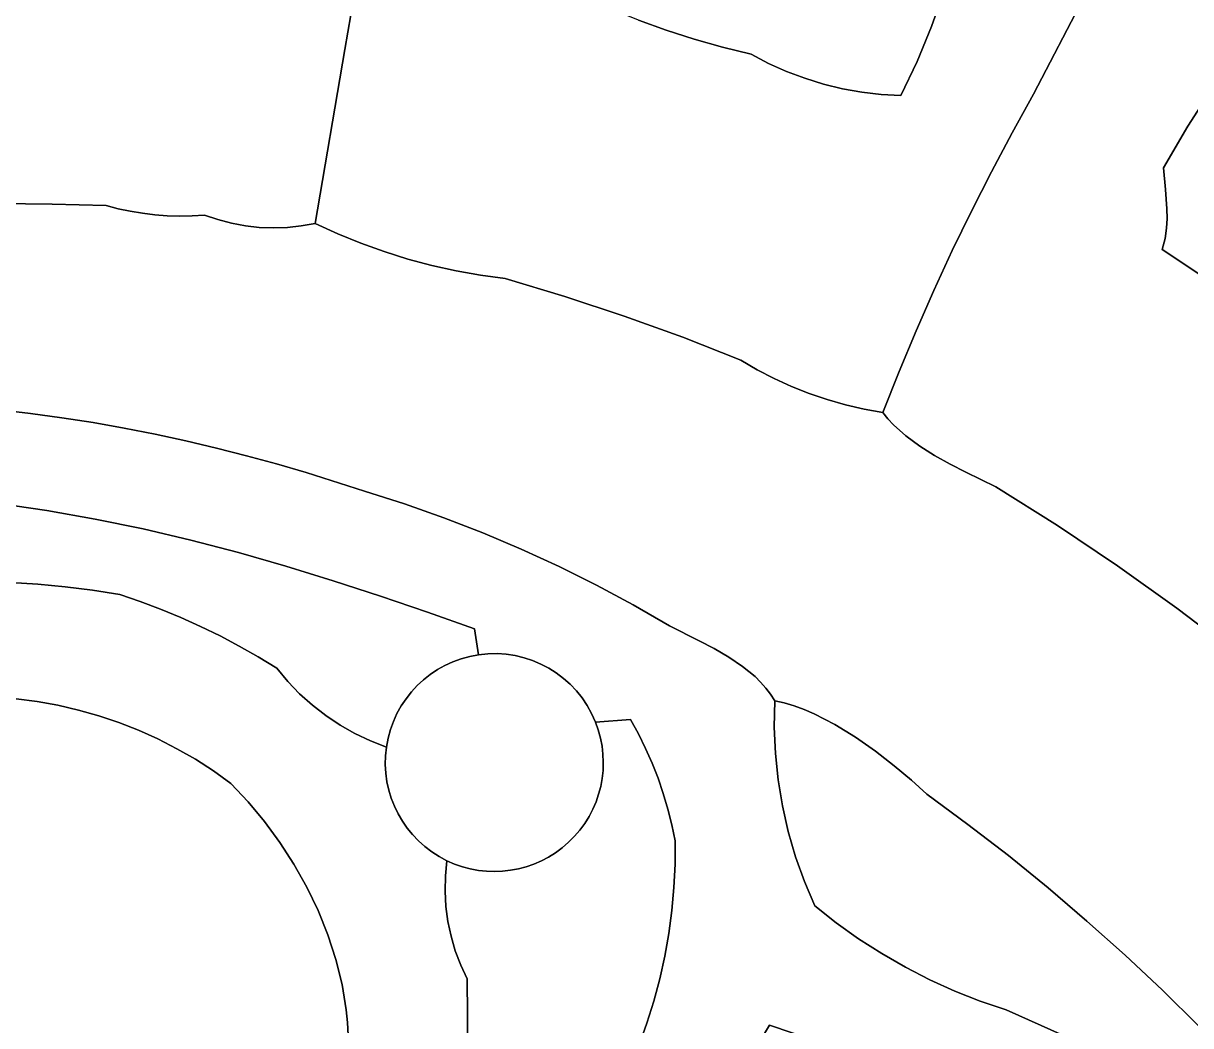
# Model space of a CAD drawing. Header units: inches. Extents: x 37.5 to 70.3, y 17.4 to 61.6.
# Drawn here: x 43.693 to 47.902, y 47.608 to 51.223 of the extents above; entities that cross this region are included whole.
import ezdxf

# ---------------------------------------------------------------- set-up
doc = ezdxf.new("R2010")
doc.units = ezdxf.units.IN
doc.layers.add('SURFACES_FOR_SKETCHUP', color=7, linetype='Continuous')

msp = doc.modelspace()

# ---------------------------------------------------------------- linework, layer by layer
at = {"layer": 'SURFACES_FOR_SKETCHUP'}
for points, invisible_edges in [([(46.0115, 51.1989), (46.1125, 51.1664), (45.8506, 52.3989)], 10), ([(45.9116, 51.2348), (46.0115, 51.1989), (45.8506, 52.3989)], 10), ([(46.941, 51.6265), (45.8506, 52.3989), (46.1125, 51.1664)], 11), ([(44.9609, 51.7545), (44.4534, 51.6781), (44.8523, 51.1282)], 3), ([(44.8523, 51.1282), (45.4282, 51.6516), (44.9609, 51.7545)], 3), ([(43.9316, 51.644), (43.9917, 50.566), (44.1057, 51.6528)], 3), ([(43.9917, 50.566), (44.0352, 50.5546), (44.1057, 51.6528)], 10), ([(44.0352, 50.5546), (44.0791, 50.5453), (44.1057, 51.6528)], 10), ([(44.1233, 50.5379), (44.1057, 51.6528), (44.0791, 50.5453)], 3), ([(44.1057, 51.6528), (44.1678, 50.5325), (44.2796, 51.6641)], 3), ([(44.1678, 50.5325), (44.1057, 51.6528), (44.1233, 50.5379)], 3), ([(44.1678, 50.5325), (44.2125, 50.5292), (44.2796, 51.6641)], 10), ([(44.2125, 50.5292), (44.2573, 50.5279), (44.2796, 51.6641)], 10), ([(44.3022, 50.5287), (44.2796, 51.6641), (44.2573, 50.5279)], 3), ([(44.4534, 51.6781), (44.2796, 51.6641), (44.8523, 51.1282)], 10), ([(44.2796, 51.6641), (44.3022, 50.5287), (44.8523, 51.1282)], 11), ([(45.4282, 51.6516), (44.8523, 51.1282), (45.5256, 51.4112)], 11), ([(43.5832, 51.6341), (43.6033, 50.5728), (43.7575, 51.6378)], 3), ([(43.7975, 50.5707), (43.7575, 51.6378), (43.6033, 50.5728)], 3), ([(43.7575, 51.6378), (43.7975, 50.5707), (43.9316, 51.644)], 3), ([(43.9917, 50.566), (43.9316, 51.644), (43.7975, 50.5707)], 3), ([(46.941, 51.6265), (46.1125, 51.1664), (46.927, 51.5767)], 3), ([(46.2146, 51.1372), (46.927, 51.5767), (46.1125, 51.1664)], 3), ([(46.3177, 51.1115), (46.927, 51.5767), (46.2146, 51.1372)], 3), ([(46.3177, 51.1115), (46.3806, 51.0786), (46.927, 51.5767)], 10), ([(46.3806, 51.0786), (46.4451, 51.0497), (46.927, 51.5767)], 10), ([(46.5112, 51.0248), (46.927, 51.5767), (46.4451, 51.0497)], 3), ([(46.927, 51.5767), (46.5112, 51.0248), (46.9676, 51.2115)], 11), ([(47.0133, 51.3395), (46.927, 51.5767), (46.9676, 51.2115)], 3), ([(45.5256, 51.4112), (44.8523, 51.1282), (45.62, 51.3622)], 3), ([(45.2538, 50.3305), (45.62, 51.3622), (44.8523, 51.1282)], 11), ([(45.342, 50.3147), (45.62, 51.3622), (45.2538, 50.3305)], 3), ([(45.62, 51.3622), (45.342, 50.3147), (45.7158, 51.3165)], 3), ([(47.3359, 50.9672), (47.5498, 51.3793), (47.0133, 51.3395)], 10), ([(47.5498, 51.3793), (47.3359, 50.9672), (47.8925, 50.8517)], 10), ([(47.8925, 50.8517), (47.986, 50.9983), (47.5498, 51.3793)], 10), ([(47.986, 50.9983), (48.0851, 51.1411), (47.5498, 51.3793)], 10), ([(48.0851, 51.1411), (48.1899, 51.2799), (47.5498, 51.3793)], 10), ([(45.4309, 50.3027), (45.7158, 51.3165), (45.342, 50.3147)], 3), ([(45.7158, 51.3165), (45.4309, 50.3027), (45.813, 51.274)], 3), ([(47.0133, 51.3395), (46.9676, 51.2115), (47.3359, 50.9672)], 10), ([(45.813, 51.274), (45.4309, 50.3027), (45.9116, 51.2348)], 3), ([(45.6462, 50.2378), (45.9116, 51.2348), (45.4309, 50.3027)], 3), ([(45.9116, 51.2348), (45.6462, 50.2378), (46.0115, 51.1989)], 3), ([(46.0115, 51.1989), (45.6462, 50.2378), (46.1125, 51.1664)], 3), ([(46.5786, 51.004), (46.9676, 51.2115), (46.5112, 51.0248)], 3), ([(46.6472, 50.9873), (46.9676, 51.2115), (46.5786, 51.004)], 3), ([(46.9158, 51.0858), (46.9676, 51.2115), (46.6472, 50.9873)], 10), ([(46.9676, 51.2115), (46.9158, 51.0858), (47.3359, 50.9672)], 10), ([(45.8596, 50.1671), (46.1125, 51.1664), (45.6462, 50.2378)], 3), ([(46.1125, 51.1664), (45.8596, 50.1671), (46.2146, 51.1372)], 3), ([(44.347, 50.5315), (44.8523, 51.1282), (44.3022, 50.5287)], 3), ([(44.3952, 50.515), (44.8523, 51.1282), (44.347, 50.5315)], 3), ([(44.4443, 50.5021), (44.8523, 51.1282), (44.3952, 50.515)], 3), ([(44.494, 50.4929), (44.8523, 51.1282), (44.4443, 50.5021)], 3), ([(44.5442, 50.4872), (44.8523, 51.1282), (44.494, 50.4929)], 3), ([(44.5442, 50.4872), (44.5947, 50.4853), (44.8523, 51.1282)], 10), ([(44.5947, 50.4853), (44.6453, 50.487), (44.8523, 51.1282)], 10), ([(44.6957, 50.4923), (44.8523, 51.1282), (44.6453, 50.487)], 3), ([(44.6957, 50.4923), (44.7459, 50.5014), (44.8523, 51.1282)], 8), ([(44.7459, 50.5014), (44.8274, 50.464), (44.8523, 51.1282)], 2), ([(44.8274, 50.464), (44.9103, 50.4301), (44.8523, 51.1282)], 10), ([(45.1664, 50.3499), (45.2538, 50.3305), (44.8523, 51.1282)], 10), ([(45.08, 50.3731), (45.1664, 50.3499), (44.8523, 51.1282)], 10), ([(44.9946, 50.3998), (44.8523, 51.1282), (44.9103, 50.4301)], 3), ([(44.9946, 50.3998), (45.08, 50.3731), (44.8523, 51.1282)], 10), ([(46.2146, 51.1372), (45.8596, 50.1671), (46.3806, 51.0786)], 11), ([(46.3806, 51.0786), (46.3177, 51.1115), (46.2146, 51.1372)], 8), ([(46.071, 50.0906), (46.3806, 51.0786), (45.8596, 50.1671)], 3), ([(46.4451, 51.0497), (46.3806, 51.0786), (46.071, 50.0906)], 10), ([(46.6472, 50.9873), (46.7167, 50.9749), (46.9158, 51.0858)], 10), ([(46.7869, 50.9667), (46.9158, 51.0858), (46.7167, 50.9749)], 3), ([(46.7869, 50.9667), (46.8578, 50.9628), (46.9158, 51.0858)], 8), ([(46.9158, 51.0858), (46.8578, 50.9628), (47.2587, 50.8282)], 10), ([(47.2587, 50.8282), (47.3359, 50.9672), (46.9158, 51.0858)], 10), ([(46.4451, 51.0497), (46.071, 50.0906), (46.5112, 51.0248)], 3), ([(46.071, 50.0906), (46.2802, 50.0083), (46.5112, 51.0248)], 10), ([(46.5786, 51.004), (46.5112, 51.0248), (46.2802, 50.0083)], 10), ([(46.6472, 50.9873), (46.5786, 51.004), (46.2802, 50.0083)], 10), ([(46.2802, 50.0083), (46.9764, 50.259), (46.6472, 50.9873)], 11), ([(47.043, 50.4033), (46.6472, 50.9873), (46.9764, 50.259)], 3), ([(46.6472, 50.9873), (47.043, 50.4033), (46.7167, 50.9749)], 3), ([(46.7167, 50.9749), (47.043, 50.4033), (46.7869, 50.9667)], 3), ([(47.986, 50.9983), (47.8925, 50.8517), (48.504, 49.9391)], 10), ([(47.1122, 50.5462), (46.7869, 50.9667), (47.043, 50.4033)], 3), ([(46.8578, 50.9628), (46.7869, 50.9667), (47.1122, 50.5462)], 10), ([(47.1842, 50.6879), (47.2587, 50.8282), (46.8578, 50.9628)], 10), ([(47.1122, 50.5462), (47.1842, 50.6879), (46.8578, 50.9628)], 10), ([(47.3359, 50.9672), (47.2587, 50.8282), (47.805, 50.7014)], 10), ([(47.805, 50.7014), (47.8925, 50.8517), (47.3359, 50.9672)], 10), ([(47.805, 50.7014), (47.8113, 50.6243), (47.8925, 50.8517)], 2), ([(47.8113, 50.6243), (47.8172, 50.5541), (47.8925, 50.8517)], 10), ([(47.8925, 50.8517), (47.8172, 50.5541), (48.504, 49.9391)], 11), ([(47.2587, 50.8282), (47.1842, 50.6879), (47.8113, 50.6243)], 10), ([(47.8113, 50.6243), (47.805, 50.7014), (47.2587, 50.8282)], 10), ([(47.1122, 50.5462), (47.8, 50.4068), (47.1842, 50.6879)], 3), ([(47.8158, 50.4838), (47.1842, 50.6879), (47.8102, 50.4466)], 3), ([(47.8102, 50.4466), (47.1842, 50.6879), (47.8, 50.4068)], 3), ([(47.8172, 50.5541), (47.8113, 50.6243), (47.1842, 50.6879)], 10), ([(47.8172, 50.5541), (47.1842, 50.6879), (47.8179, 50.5194)], 3), ([(47.8179, 50.5194), (47.1842, 50.6879), (47.8158, 50.4838)], 3), ([(43.6033, 50.5728), (43.6058, 49.8287), (43.7975, 50.5707)], 3), ([(43.7193, 49.8158), (43.7975, 50.5707), (43.6058, 49.8287)], 3), ([(43.8324, 49.8005), (43.7975, 50.5707), (43.7193, 49.8158)], 3), ([(43.7975, 50.5707), (43.8324, 49.8005), (43.9917, 50.566)], 3), ([(44.0352, 50.5546), (43.9917, 50.566), (43.8324, 49.8005)], 10), ([(43.8324, 49.8005), (43.9451, 49.7829), (44.0352, 50.5546)], 10), ([(44.0791, 50.5453), (44.0352, 50.5546), (43.9451, 49.7829)], 10), ([(47.8179, 50.5194), (48.504, 49.9391), (47.8172, 50.5541)], 3), ([(44.1233, 50.5379), (44.0791, 50.5453), (43.9451, 49.7829)], 10), ([(43.9451, 49.7829), (44.0572, 49.7631), (44.1233, 50.5379)], 10), ([(44.1678, 50.5325), (44.1233, 50.5379), (44.0572, 49.7631)], 10), ([(44.2125, 50.5292), (44.1678, 50.5325), (44.0572, 49.7631)], 10), ([(44.0572, 49.7631), (44.1686, 49.7412), (44.2125, 50.5292)], 10), ([(44.2125, 50.5292), (44.1686, 49.7412), (44.2573, 50.5279)], 3), ([(44.3952, 50.515), (44.3022, 50.5287), (44.1686, 49.7412)], 11), ([(44.2573, 50.5279), (44.1686, 49.7412), (44.3022, 50.5287)], 3), ([(44.1686, 49.7412), (44.2794, 49.7173), (44.3952, 50.515)], 10), ([(44.4443, 50.5021), (44.3952, 50.515), (44.2794, 49.7173)], 10), ([(44.3952, 50.515), (44.347, 50.5315), (44.3022, 50.5287)], 8), ([(47.043, 50.4033), (47.8, 50.4068), (47.1122, 50.5462)], 3), ([(47.8179, 50.5194), (47.8158, 50.4838), (48.504, 49.9391)], 10), ([(44.494, 50.4929), (44.4443, 50.5021), (44.2794, 49.7173)], 10), ([(44.2794, 49.7173), (44.3893, 49.6914), (44.494, 50.4929)], 10), ([(44.494, 50.4929), (44.3893, 49.6914), (44.5442, 50.4872)], 3), ([(44.4983, 49.6637), (44.5442, 50.4872), (44.3893, 49.6914)], 3), ([(44.5442, 50.4872), (44.4983, 49.6637), (44.5947, 50.4853)], 3), ([(44.6064, 49.6341), (44.6453, 50.487), (44.4983, 49.6637)], 3), ([(44.5947, 50.4853), (44.4983, 49.6637), (44.6453, 50.487)], 3), ([(44.6453, 50.487), (44.6064, 49.6341), (44.8274, 50.464)], 11), ([(44.8274, 50.464), (44.6957, 50.4923), (44.6453, 50.487)], 9), ([(44.8274, 50.464), (44.7459, 50.5014), (44.6957, 50.4923)], 8), ([(47.8158, 50.4838), (47.8102, 50.4466), (48.504, 49.9391)], 10), ([(44.9103, 50.4301), (44.8274, 50.464), (44.6064, 49.6341)], 10), ([(44.6064, 49.6341), (44.7133, 49.6028), (44.9103, 50.4301)], 10), ([(44.9946, 50.3998), (44.9103, 50.4301), (44.7133, 49.6028)], 10), ([(47.8102, 50.4466), (47.8, 50.4068), (48.504, 49.9391)], 8), ([(44.9946, 50.3998), (44.7133, 49.6028), (45.08, 50.3731)], 3), ([(47.8, 50.4068), (46.9764, 50.259), (47.2003, 49.5508)], 11), ([(47.043, 50.4033), (46.9764, 50.259), (47.8, 50.4068)], 10), ([(47.2003, 49.5508), (47.4219, 49.4116), (47.8, 50.4068)], 10), ([(47.4219, 49.4116), (47.6393, 49.2659), (47.8, 50.4068)], 10), ([(48.504, 49.9391), (47.8, 50.4068), (47.6393, 49.2659)], 10), ([(44.9235, 49.5353), (45.08, 50.3731), (44.7133, 49.6028)], 3), ([(45.08, 50.3731), (44.9235, 49.5353), (45.1664, 50.3499)], 3), ([(45.1664, 50.3499), (44.9235, 49.5353), (45.2538, 50.3305)], 3), ([(45.0673, 49.4899), (45.2538, 50.3305), (44.9235, 49.5353)], 3), ([(45.2538, 50.3305), (45.0673, 49.4899), (45.342, 50.3147)], 3), ([(45.2095, 49.44), (45.342, 50.3147), (45.0673, 49.4899)], 3), ([(45.342, 50.3147), (45.2095, 49.44), (45.4309, 50.3027)], 3), ([(45.4309, 50.3027), (45.2095, 49.44), (45.6462, 50.2378)], 3), ([(46.3397, 49.9736), (46.9764, 50.259), (46.2802, 50.0083)], 3), ([(46.9764, 50.259), (46.3397, 49.9736), (46.9125, 50.1135)], 3), ([(46.9125, 50.1135), (47.2003, 49.5508), (46.9764, 50.259)], 3), ([(45.3499, 49.3857), (45.6462, 50.2378), (45.2095, 49.44)], 3), ([(45.4886, 49.327), (45.6462, 50.2378), (45.3499, 49.3857)], 3), ([(45.6462, 50.2378), (45.4886, 49.327), (45.8596, 50.1671)], 3), ([(45.6254, 49.264), (45.8596, 50.1671), (45.4886, 49.327)], 3), ([(45.8596, 50.1671), (45.6254, 49.264), (46.071, 50.0906)], 3), ([(45.7601, 49.1967), (46.071, 50.0906), (45.6254, 49.264)], 3), ([(46.071, 50.0906), (45.7601, 49.1967), (46.2802, 50.0083)], 3), ([(46.4008, 49.942), (46.9125, 50.1135), (46.3397, 49.9736)], 3), ([(46.4633, 49.9135), (46.9125, 50.1135), (46.4008, 49.942)], 3), ([(46.5271, 49.8882), (46.9125, 50.1135), (46.4633, 49.9135)], 3), ([(46.9125, 50.1135), (46.5271, 49.8882), (46.8513, 49.9669)], 3), ([(46.8513, 49.9669), (47.0352, 49.6332), (46.9125, 50.1135)], 3), ([(47.0916, 49.6041), (46.9125, 50.1135), (47.0352, 49.6332)], 3), ([(47.0916, 49.6041), (47.2003, 49.5508), (46.9125, 50.1135)], 10), ([(45.8928, 49.1252), (46.2802, 50.0083), (45.7601, 49.1967)], 3), ([(46.2802, 50.0083), (45.8928, 49.1252), (46.3397, 49.9736)], 3), ([(46.3397, 49.9736), (45.8928, 49.1252), (46.4008, 49.942)], 3), ([(46.592, 49.866), (46.8513, 49.9669), (46.5271, 49.8882)], 3), ([(46.6581, 49.8471), (46.8513, 49.9669), (46.592, 49.866)], 3), ([(46.725, 49.8314), (46.8513, 49.9669), (46.6581, 49.8471)], 3), ([(46.725, 49.8314), (46.7928, 49.8191), (46.8513, 49.9669)], 8), ([(46.7928, 49.8191), (46.8109, 49.7966), (46.8513, 49.9669)], 2), ([(46.8308, 49.7752), (46.8513, 49.9669), (46.8109, 49.7966)], 3), ([(46.8756, 49.7351), (46.8513, 49.9669), (46.8308, 49.7752)], 3), ([(46.9793, 49.6645), (46.8513, 49.9669), (46.9256, 49.6983)], 3), ([(46.9256, 49.6983), (46.8513, 49.9669), (46.8756, 49.7351)], 3), ([(47.0352, 49.6332), (46.8513, 49.9669), (46.9793, 49.6645)], 3), ([(46.0232, 49.0495), (46.4008, 49.942), (45.8928, 49.1252)], 3), ([(46.4008, 49.942), (46.0232, 49.0495), (46.4633, 49.9135)], 3), ([(47.6393, 49.2659), (47.8522, 49.1138), (48.504, 49.9391)], 10), ([(48.5556, 49.8944), (48.504, 49.9391), (47.8522, 49.1138)], 10), ([(46.1308, 48.9962), (46.4633, 49.9135), (46.0232, 49.0495)], 3), ([(46.4633, 49.9135), (46.1308, 48.9962), (46.5271, 49.8882)], 3), ([(46.1848, 48.9678), (46.5271, 49.8882), (46.1308, 48.9962)], 3), ([(46.5271, 49.8882), (46.1848, 48.9678), (46.592, 49.866)], 3), ([(48.6094, 49.8526), (48.5556, 49.8944), (47.8522, 49.1138)], 10), ([(46.2372, 48.9371), (46.592, 49.866), (46.1848, 48.9678)], 3), ([(46.592, 49.866), (46.2372, 48.9371), (46.6581, 49.8471)], 3), ([(46.6581, 49.8471), (46.2372, 48.9371), (46.8756, 49.7351)], 11), ([(46.6581, 49.8471), (46.8308, 49.7752), (46.725, 49.8314)], 3), ([(46.8308, 49.7752), (46.6581, 49.8471), (46.8756, 49.7351)], 3), ([(47.8522, 49.1138), (48.0606, 48.9555), (48.6094, 49.8526)], 10), ([(43.7193, 49.8158), (43.6058, 49.8287), (43.604, 49.4907)], 10), ([(43.604, 49.4907), (43.7786, 49.4658), (43.7193, 49.8158)], 10), ([(43.8324, 49.8005), (43.7193, 49.8158), (43.7786, 49.4658)], 10), ([(43.9451, 49.7829), (43.8324, 49.8005), (43.7786, 49.4658)], 10), ([(46.8109, 49.7966), (46.7928, 49.8191), (46.725, 49.8314)], 8), ([(46.8109, 49.7966), (46.725, 49.8314), (46.8308, 49.7752)], 3), ([(43.7786, 49.4658), (43.9523, 49.4353), (43.9451, 49.7829)], 10), ([(44.0572, 49.7631), (43.9451, 49.7829), (43.9523, 49.4353)], 10), ([(43.9523, 49.4353), (44.1252, 49.3995), (44.0572, 49.7631)], 10), ([(44.1686, 49.7412), (44.0572, 49.7631), (44.1252, 49.3995)], 10), ([(44.2794, 49.7173), (44.1686, 49.7412), (44.1252, 49.3995)], 10), ([(44.1252, 49.3995), (44.2974, 49.3589), (44.2794, 49.7173)], 10), ([(44.3893, 49.6914), (44.2794, 49.7173), (44.2974, 49.3589)], 10), ([(46.2866, 48.9037), (46.8756, 49.7351), (46.2372, 48.9371)], 3), ([(46.8756, 49.7351), (46.2866, 48.9037), (46.9256, 49.6983)], 3), ([(44.4983, 49.6637), (44.3893, 49.6914), (44.2974, 49.3589)], 10), ([(46.3316, 48.8667), (46.9256, 49.6983), (46.2866, 48.9037)], 3), ([(46.9256, 49.6983), (46.3316, 48.8667), (46.9793, 49.6645)], 3), ([(44.2974, 49.3589), (44.469, 49.3139), (44.4983, 49.6637)], 10), ([(44.6064, 49.6341), (44.4983, 49.6637), (44.469, 49.3139)], 10), ([(44.469, 49.3139), (44.64, 49.265), (44.6064, 49.6341)], 10), ([(44.7133, 49.6028), (44.6064, 49.6341), (44.64, 49.265)], 10), ([(46.5085, 48.7487), (46.9793, 49.6645), (46.3316, 48.8667)], 11), ([(46.5452, 48.7328), (46.9793, 49.6645), (46.5085, 48.7487)], 3), ([(46.9793, 49.6645), (46.5452, 48.7328), (47.0352, 49.6332)], 3), ([(46.6196, 48.6941), (47.0352, 49.6332), (46.5452, 48.7328)], 3), ([(47.0352, 49.6332), (46.6196, 48.6941), (47.0916, 49.6041)], 3), ([(44.9235, 49.5353), (44.7133, 49.6028), (44.64, 49.265)], 10), ([(47.0916, 49.6041), (46.6196, 48.6941), (47.2003, 49.5508)], 3), ([(46.6938, 48.6484), (47.2003, 49.5508), (46.6196, 48.6941)], 3), ([(46.7658, 48.598), (47.2003, 49.5508), (46.6938, 48.6484)], 3), ([(47.2003, 49.5508), (46.7658, 48.598), (47.4219, 49.4116)], 3), ([(44.64, 49.265), (44.8106, 49.2126), (44.9235, 49.5353)], 10), ([(45.0673, 49.4899), (44.9235, 49.5353), (44.8106, 49.2126)], 10), ([(43.604, 49.4907), (43.6473, 49.206), (43.7786, 49.4658)], 3), ([(43.7461, 49.1999), (43.7786, 49.4658), (43.6473, 49.206)], 3), ([(43.8447, 49.1907), (43.7786, 49.4658), (43.7461, 49.1999)], 3), ([(43.9523, 49.4353), (43.7786, 49.4658), (43.8447, 49.1907)], 10), ([(44.8106, 49.2126), (44.9808, 49.1572), (45.0673, 49.4899)], 10), ([(45.2095, 49.44), (45.0673, 49.4899), (44.9808, 49.1572)], 10), ([(43.8447, 49.1907), (43.9429, 49.1782), (43.9523, 49.4353)], 10), ([(43.9429, 49.1782), (44.0408, 49.1626), (43.9523, 49.4353)], 10), ([(44.1252, 49.3995), (43.9523, 49.4353), (44.0408, 49.1626)], 10), ([(44.9808, 49.1572), (45.1506, 49.0993), (45.2095, 49.44)], 10), ([(45.3499, 49.3857), (45.2095, 49.44), (45.1506, 49.0993)], 10), ([(44.0408, 49.1626), (44.1151, 49.1374), (44.1252, 49.3995)], 10), ([(44.2974, 49.3589), (44.1252, 49.3995), (44.1151, 49.1374)], 10), ([(45.1506, 49.0993), (45.3203, 49.0393), (45.3499, 49.3857)], 10), ([(45.4886, 49.327), (45.3499, 49.3857), (45.3203, 49.0393)], 10), ([(46.8339, 48.5455), (47.4219, 49.4116), (46.7658, 48.598)], 3), ([(46.8961, 48.4931), (47.4219, 49.4116), (46.8339, 48.5455)], 3), ([(47.4219, 49.4116), (46.8961, 48.4931), (47.6393, 49.2659)], 3), ([(44.1151, 49.1374), (44.1885, 49.1099), (44.2974, 49.3589)], 10), ([(44.1885, 49.1099), (44.261, 49.0801), (44.2974, 49.3589)], 10), ([(44.469, 49.3139), (44.2974, 49.3589), (44.261, 49.0801)], 10), ([(44.261, 49.0801), (44.3324, 49.048), (44.469, 49.3139)], 10), ([(44.3324, 49.048), (44.4028, 49.0136), (44.469, 49.3139)], 10), ([(44.64, 49.265), (44.469, 49.3139), (44.4028, 49.0136)], 10), ([(45.6254, 49.264), (45.4886, 49.327), (45.3203, 49.0393)], 10), ([(44.4028, 49.0136), (44.4721, 48.977), (44.64, 49.265)], 10), ([(44.4721, 48.977), (44.5403, 48.9382), (44.64, 49.265)], 10), ([(44.5403, 48.9382), (44.6072, 48.8972), (44.64, 49.265)], 10), ([(44.8106, 49.2126), (44.64, 49.265), (44.6072, 48.8972)], 10), ([(45.3203, 49.0393), (45.4671, 48.9425), (45.6254, 49.264)], 11), ([(45.4987, 48.9349), (45.6254, 49.264), (45.4671, 48.9425)], 3), ([(45.4987, 48.9349), (45.5295, 48.9248), (45.6254, 49.264)], 10), ([(45.5295, 48.9248), (45.5592, 48.9122), (45.6254, 49.264)], 10), ([(45.7601, 49.1967), (45.6254, 49.264), (45.5592, 48.9122)], 10), ([(46.8961, 48.4931), (46.9507, 48.4434), (47.6393, 49.2659)], 10), ([(47.0994, 48.334), (47.6393, 49.2659), (46.9507, 48.4434)], 3), ([(47.6393, 49.2659), (47.0994, 48.334), (47.8522, 49.1138)], 3), ([(43.6473, 49.206), (43.6675, 48.7869), (43.7461, 49.1999)], 3), ([(44.6072, 48.8972), (44.6468, 48.8495), (44.8106, 49.2126)], 10), ([(44.9808, 49.1572), (44.8106, 49.2126), (44.6468, 48.8495)], 10), ([(43.7432, 48.7771), (43.7461, 49.1999), (43.6675, 48.7869)], 3), ([(43.7461, 49.1999), (43.7432, 48.7771), (43.8447, 49.1907)], 3), ([(43.8182, 48.7636), (43.8447, 49.1907), (43.7432, 48.7771)], 3), ([(43.8447, 49.1907), (43.8182, 48.7636), (43.9429, 49.1782)], 3), ([(43.8925, 48.7464), (43.9429, 49.1782), (43.8182, 48.7636)], 3), ([(43.9429, 49.1782), (43.8925, 48.7464), (44.0408, 49.1626)], 3), ([(45.5592, 48.9122), (45.5878, 48.8973), (45.7601, 49.1967)], 10), ([(45.5878, 48.8973), (45.615, 48.8801), (45.7601, 49.1967)], 10), ([(45.615, 48.8801), (45.6408, 48.8606), (45.7601, 49.1967)], 10), ([(45.8928, 49.1252), (45.7601, 49.1967), (45.6408, 48.8606)], 10), ([(43.8925, 48.7464), (43.9658, 48.7256), (44.0408, 49.1626)], 10), ([(44.1151, 49.1374), (44.0408, 49.1626), (43.9658, 48.7256)], 10), ([(43.9658, 48.7256), (44.0381, 48.7012), (44.1151, 49.1374)], 10), ([(44.1885, 49.1099), (44.1151, 49.1374), (44.0381, 48.7012)], 10), ([(44.6468, 48.8495), (44.6896, 48.805), (44.9808, 49.1572)], 10), ([(44.6896, 48.805), (44.7355, 48.7638), (44.9808, 49.1572)], 10), ([(44.7355, 48.7638), (45.0732, 48.7872), (44.9808, 49.1572)], 11), ([(45.1134, 48.8344), (44.9808, 49.1572), (45.0924, 48.8116)], 3), ([(45.1362, 48.8555), (44.9808, 49.1572), (45.1134, 48.8344)], 3), ([(45.0924, 48.8116), (44.9808, 49.1572), (45.0732, 48.7872)], 3), ([(44.9808, 49.1572), (45.1362, 48.8555), (45.1506, 49.0993)], 3), ([(45.6408, 48.8606), (45.665, 48.8391), (45.8928, 49.1252)], 10), ([(45.665, 48.8391), (45.6874, 48.8155), (45.8928, 49.1252)], 10), ([(45.6874, 48.8155), (45.7079, 48.79), (45.8928, 49.1252)], 10), ([(46.0232, 49.0495), (45.8928, 49.1252), (45.7079, 48.79)], 10), ([(44.261, 49.0801), (44.1885, 49.1099), (44.0381, 48.7012)], 10), ([(44.1091, 48.6733), (44.261, 49.0801), (44.0381, 48.7012)], 3), ([(44.261, 49.0801), (44.1091, 48.6733), (44.3324, 49.048)], 3), ([(45.1605, 48.8747), (45.1506, 49.0993), (45.1362, 48.8555)], 3), ([(45.2137, 48.9073), (45.1506, 49.0993), (45.1864, 48.892)], 3), ([(45.1506, 49.0993), (45.2423, 48.9204), (45.3203, 49.0393)], 3), ([(45.2423, 48.9204), (45.1506, 49.0993), (45.2137, 48.9073)], 3), ([(45.1864, 48.892), (45.1506, 49.0993), (45.1605, 48.8747)], 3), ([(47.2453, 48.2211), (47.8522, 49.1138), (47.0994, 48.334)], 3), ([(47.8522, 49.1138), (47.2453, 48.2211), (48.0606, 48.9555)], 3), ([(44.1788, 48.6419), (44.3324, 49.048), (44.1091, 48.6733)], 3), ([(44.3324, 49.048), (44.1788, 48.6419), (44.4028, 49.0136)], 3), ([(45.2721, 48.9312), (45.3203, 49.0393), (45.2423, 48.9204)], 3), ([(45.303, 48.9397), (45.3203, 49.0393), (45.2721, 48.9312)], 3), ([(45.3349, 48.9456), (45.3203, 49.0393), (45.303, 48.9397)], 2), ([(45.3203, 49.0393), (45.3349, 48.9456), (45.3685, 48.9491)], 8), ([(45.3203, 49.0393), (45.3685, 48.9491), (45.4018, 48.9497)], 9), ([(45.3203, 49.0393), (45.4018, 48.9497), (45.4348, 48.9474)], 9), ([(45.3203, 49.0393), (45.4348, 48.9474), (45.4671, 48.9425)], 9), ([(45.883, 48.712), (46.0232, 49.0495), (45.7079, 48.79)], 11), ([(46.0232, 49.0495), (45.883, 48.712), (46.1308, 48.9962)], 3), ([(44.2471, 48.6069), (44.4028, 49.0136), (44.1788, 48.6419)], 3), ([(44.4028, 49.0136), (44.2471, 48.6069), (44.4721, 48.977)], 3), ([(46.1308, 48.9962), (45.883, 48.712), (46.1848, 48.9678)], 3), ([(44.3137, 48.5686), (44.4721, 48.977), (44.2471, 48.6069)], 3), ([(44.4721, 48.977), (44.3137, 48.5686), (44.5403, 48.9382)], 3), ([(45.9111, 48.6606), (46.1848, 48.9678), (45.883, 48.712)], 3), ([(46.1848, 48.9678), (45.9111, 48.6606), (46.2372, 48.9371)], 3), ([(47.3885, 48.1048), (48.0606, 48.9555), (47.2453, 48.2211)], 3), ([(48.191, 48.8244), (48.0606, 48.9555), (47.3885, 48.1048)], 10), ([(44.6468, 48.8495), (44.5403, 48.9382), (44.3137, 48.5686)], 11), ([(44.6468, 48.8495), (44.6072, 48.8972), (44.5403, 48.9382)], 8), ([(45.0025, 48.6127), (45.0446, 48.3722), (45.3349, 48.9456)], 11), ([(45.3349, 48.9456), (45.1134, 48.8344), (45.0025, 48.6127)], 11), ([(45.3349, 48.9456), (45.0446, 48.3722), (45.4503, 48.1682)], 11), ([(45.1134, 48.8344), (45.3349, 48.9456), (45.1362, 48.8555)], 3), ([(45.3349, 48.9456), (45.303, 48.9397), (45.1362, 48.8555)], 10), ([(45.1362, 48.8555), (45.303, 48.9397), (45.1605, 48.8747)], 3), ([(45.1605, 48.8747), (45.303, 48.9397), (45.1864, 48.892)], 3), ([(45.303, 48.9397), (45.2721, 48.9312), (45.1864, 48.892)], 10), ([(45.2137, 48.9073), (45.1864, 48.892), (45.2721, 48.9312)], 10), ([(45.2721, 48.9312), (45.2423, 48.9204), (45.2137, 48.9073)], 8), ([(45.3685, 48.9491), (45.3349, 48.9456), (45.5592, 48.9122)], 10), ([(45.5878, 48.8973), (45.5592, 48.9122), (45.3349, 48.9456)], 10), ([(45.3349, 48.9456), (45.6596, 48.2693), (45.5878, 48.8973)], 11), ([(45.6596, 48.2693), (45.3349, 48.9456), (45.4503, 48.1682)], 11), ([(45.3685, 48.9491), (45.4987, 48.9349), (45.4018, 48.9497)], 3), ([(45.5295, 48.9248), (45.4987, 48.9349), (45.3685, 48.9491)], 10), ([(45.5592, 48.9122), (45.5295, 48.9248), (45.3685, 48.9491)], 10), ([(45.4671, 48.9425), (45.4018, 48.9497), (45.4987, 48.9349)], 3), ([(45.4671, 48.9425), (45.4348, 48.9474), (45.4018, 48.9497)], 8), ([(45.9111, 48.6606), (45.937, 48.6081), (46.2372, 48.9371)], 10), ([(46.2372, 48.9371), (45.937, 48.6081), (46.2866, 48.9037)], 3), ([(45.5878, 48.8973), (45.7564, 48.7027), (45.615, 48.8801)], 3), ([(45.7564, 48.7027), (45.5878, 48.8973), (45.6596, 48.2693)], 11), ([(45.7564, 48.7027), (45.7426, 48.7335), (45.615, 48.8801)], 10), ([(45.615, 48.8801), (45.7426, 48.7335), (45.6408, 48.8606)], 3), ([(46.2866, 48.9037), (45.937, 48.6081), (46.3316, 48.8667)], 3), ([(44.3137, 48.5686), (44.3786, 48.5268), (44.6468, 48.8495)], 10), ([(44.6896, 48.805), (44.6468, 48.8495), (44.3786, 48.5268)], 10), ([(45.1134, 48.8344), (45.0924, 48.8116), (45.0025, 48.6127)], 10), ([(45.6408, 48.8606), (45.7426, 48.7335), (45.665, 48.8391)], 3), ([(45.6874, 48.8155), (45.665, 48.8391), (45.7263, 48.7627)], 10), ([(45.7426, 48.7335), (45.7263, 48.7627), (45.665, 48.8391)], 10), ([(46.4013, 48.684), (46.3316, 48.8667), (45.937, 48.6081)], 11), ([(46.352, 48.8467), (46.5085, 48.7487), (46.3316, 48.8667)], 3), ([(46.3316, 48.8667), (46.4013, 48.684), (46.352, 48.8467)], 3), ([(46.3708, 48.8255), (46.4724, 48.762), (46.352, 48.8467)], 3), ([(46.5085, 48.7487), (46.352, 48.8467), (46.4724, 48.762)], 3), ([(46.352, 48.8467), (46.4013, 48.684), (46.3708, 48.8255)], 3), ([(43.6675, 48.7869), (42.6646, 46.8798), (43.7432, 48.7771)], 3), ([(44.3786, 48.5268), (44.4416, 48.4816), (44.6896, 48.805)], 10), ([(44.7355, 48.7638), (44.6896, 48.805), (44.4416, 48.4816)], 10), ([(44.7841, 48.7261), (45.0732, 48.7872), (44.7355, 48.7638)], 3), ([(45.0732, 48.7872), (44.7841, 48.7261), (45.0559, 48.7612)], 3), ([(45.0085, 48.6446), (45.0025, 48.6127), (45.0924, 48.8116)], 10), ([(45.0924, 48.8116), (45.0732, 48.7872), (45.0085, 48.6446)], 10), ([(45.0732, 48.7872), (45.0559, 48.7612), (45.0085, 48.6446)], 10), ([(45.7263, 48.7627), (45.7079, 48.79), (45.6874, 48.8155)], 8), ([(45.7079, 48.79), (45.7263, 48.7627), (45.883, 48.712)], 10), ([(46.3878, 48.8031), (46.4371, 48.7723), (46.3708, 48.8255)], 3), ([(46.4724, 48.762), (46.3708, 48.8255), (46.4371, 48.7723)], 3), ([(46.3878, 48.8031), (46.3708, 48.8255), (46.4013, 48.684)], 10), ([(46.3878, 48.8031), (46.4029, 48.7794), (46.4371, 48.7723)], 8), ([(46.4013, 48.684), (46.4029, 48.7794), (46.3878, 48.8031)], 8), ([(47.3885, 48.1048), (47.5287, 47.9851), (48.191, 48.8244)], 10), ([(48.2632, 48.7535), (48.191, 48.8244), (47.5287, 47.9851)], 10), ([(44.2585, 46.6999), (43.7432, 48.7771), (42.6646, 46.8798)], 11), ([(43.8182, 48.7636), (43.7432, 48.7771), (44.5373, 46.993)], 10), ([(44.2585, 46.6999), (44.5373, 46.993), (43.7432, 48.7771)], 11), ([(43.8925, 48.7464), (43.8182, 48.7636), (44.5373, 46.993)], 10), ([(43.9658, 48.7256), (43.8925, 48.7464), (44.5373, 46.993)], 10), ([(44.7355, 48.7638), (44.4416, 48.4816), (44.5038, 48.4153)], 9), ([(44.7355, 48.7638), (44.5038, 48.4153), (44.7841, 48.7261)], 3), ([(44.8353, 48.692), (45.0559, 48.7612), (44.7841, 48.7261)], 3), ([(45.0559, 48.7612), (44.8353, 48.692), (45.0407, 48.7339)], 3), ([(45.0085, 48.6446), (45.0559, 48.7612), (45.0169, 48.6755)], 3), ([(45.0407, 48.7339), (45.0169, 48.6755), (45.0559, 48.7612)], 3), ([(45.7263, 48.7627), (45.7426, 48.7335), (45.883, 48.712)], 10), ([(46.4029, 48.7794), (46.4013, 48.684), (46.4371, 48.7723)], 2), ([(46.4724, 48.762), (46.4371, 48.7723), (46.4013, 48.684)], 10), ([(46.5085, 48.7487), (46.4724, 48.762), (46.4013, 48.684)], 10), ([(46.5452, 48.7328), (46.5085, 48.7487), (46.4013, 48.684)], 10), ([(48.3388, 48.6837), (48.2632, 48.7535), (47.5287, 47.9851)], 10), ([(44.0381, 48.7012), (43.9658, 48.7256), (44.5373, 46.993)], 10), ([(44.0381, 48.7012), (44.5373, 46.993), (44.1091, 48.6733)], 3), ([(44.7841, 48.7261), (44.5038, 48.4153), (44.8353, 48.692)], 3), ([(44.8889, 48.6616), (45.0407, 48.7339), (44.8353, 48.692)], 3), ([(44.8889, 48.6616), (45.0277, 48.7053), (45.0407, 48.7339)], 9), ([(44.8889, 48.6616), (45.0169, 48.6755), (45.0277, 48.7053)], 9), ([(45.0407, 48.7339), (45.0277, 48.7053), (45.0169, 48.6755)], 8), ([(45.6596, 48.2693), (45.7751, 48.471), (45.7564, 48.7027)], 11), ([(45.7426, 48.7335), (45.7564, 48.7027), (45.883, 48.712)], 8), ([(45.883, 48.712), (45.7564, 48.7027), (45.7666, 48.6743)], 8), ([(45.7751, 48.471), (45.7804, 48.4996), (45.7564, 48.7027)], 10), ([(45.7666, 48.6743), (45.7564, 48.7027), (45.7804, 48.4996)], 10), ([(45.883, 48.712), (45.7666, 48.6743), (45.7745, 48.6454)], 9), ([(45.883, 48.712), (45.7745, 48.6454), (45.9111, 48.6606)], 3), ([(46.4013, 48.684), (46.4054, 48.589), (46.5452, 48.7328)], 10), ([(46.6196, 48.6941), (46.5452, 48.7328), (46.4054, 48.589)], 10), ([(44.1091, 48.6733), (44.5373, 46.993), (44.1788, 48.6419)], 3), ([(44.5627, 48.3442), (44.8353, 48.692), (44.5038, 48.4153)], 3), ([(44.8353, 48.692), (44.5627, 48.3442), (44.8889, 48.6616)], 3), ([(44.8889, 48.6616), (44.5627, 48.3442), (45.0046, 48.4877)], 11), ([(44.8889, 48.6616), (44.9447, 48.6351), (45.0169, 48.6755)], 10), ([(44.8889, 48.6616), (45.0004, 48.5183), (44.9447, 48.6351)], 3), ([(45.0004, 48.5183), (44.8889, 48.6616), (45.0046, 48.4877)], 3), ([(45.0085, 48.6446), (45.0169, 48.6755), (44.9447, 48.6351)], 10), ([(45.7836, 48.5286), (45.7846, 48.5578), (45.7666, 48.6743)], 10), ([(45.7666, 48.6743), (45.7846, 48.5578), (45.7745, 48.6454)], 3), ([(45.7804, 48.4996), (45.7836, 48.5286), (45.7666, 48.6743)], 10), ([(45.7801, 48.6163), (45.9111, 48.6606), (45.7745, 48.6454)], 3), ([(45.7834, 48.587), (45.9111, 48.6606), (45.7801, 48.6163)], 3), ([(45.9111, 48.6606), (45.7834, 48.587), (45.937, 48.6081)], 3), ([(45.937, 48.6081), (45.9606, 48.5546), (46.4013, 48.684)], 10), ([(46.4054, 48.589), (46.4013, 48.684), (45.9606, 48.5546)], 10), ([(46.4054, 48.589), (46.4151, 48.4945), (46.6196, 48.6941)], 10), ([(46.6938, 48.6484), (46.6196, 48.6941), (46.4151, 48.4945)], 10), ([(47.5287, 47.9851), (47.6661, 47.862), (48.3388, 48.6837)], 10), ([(48.4169, 48.6186), (48.3388, 48.6837), (47.6661, 47.862)], 10), ([(44.1788, 48.6419), (44.5373, 46.993), (44.2471, 48.6069)], 3), ([(45.0025, 48.6127), (45.0085, 48.6446), (44.9447, 48.6351)], 2), ([(44.9993, 48.581), (45.0025, 48.6127), (44.9447, 48.6351)], 8), ([(44.9993, 48.581), (44.9447, 48.6351), (44.9986, 48.5495)], 3), ([(44.9986, 48.5495), (44.9447, 48.6351), (45.0004, 48.5183)], 3), ([(45.7834, 48.587), (45.7745, 48.6454), (45.7846, 48.5578)], 3), ([(45.7834, 48.587), (45.7801, 48.6163), (45.7745, 48.6454)], 8), ([(46.4151, 48.4945), (46.4305, 48.4009), (46.6938, 48.6484)], 10), ([(46.7658, 48.598), (46.6938, 48.6484), (46.4305, 48.4009)], 10), ([(47.6661, 47.862), (47.8004, 47.7356), (48.4169, 48.6186)], 10), ([(48.4567, 48.5889), (48.4169, 48.6186), (47.8004, 47.7356)], 10), ([(44.6179, 48.269), (44.2471, 48.6069), (44.5373, 46.993)], 11), ([(44.3137, 48.5686), (44.2471, 48.6069), (44.5627, 48.3442)], 10), ([(44.5627, 48.3442), (44.2471, 48.6069), (44.6179, 48.269)], 3), ([(44.9993, 48.581), (44.9986, 48.5495), (45.0112, 48.4576)], 10), ([(45.0025, 48.6127), (44.9993, 48.581), (45.0313, 48.3997)], 10), ([(45.0201, 48.4282), (44.9993, 48.581), (45.0112, 48.4576)], 3), ([(45.0313, 48.3997), (44.9993, 48.581), (45.0201, 48.4282)], 3), ([(45.0446, 48.3722), (45.0025, 48.6127), (45.0313, 48.3997)], 3), ([(45.7846, 48.5578), (45.937, 48.6081), (45.7834, 48.587)], 3), ([(45.937, 48.6081), (45.7846, 48.5578), (45.9606, 48.5546)], 3), ([(45.9606, 48.5546), (45.982, 48.5001), (46.4054, 48.589)], 10), ([(45.982, 48.5001), (46.001, 48.4449), (46.4054, 48.589)], 10), ([(46.4151, 48.4945), (46.4054, 48.589), (46.001, 48.4449)], 10), ([(46.4305, 48.4009), (46.4514, 48.3084), (46.7658, 48.598)], 10), ([(46.8339, 48.5455), (46.7658, 48.598), (46.4514, 48.3084)], 10), ([(48.4967, 48.5617), (48.4567, 48.5889), (47.8004, 47.7356)], 10), ([(44.3786, 48.5268), (44.3137, 48.5686), (44.5038, 48.4153)], 10), ([(44.5627, 48.3442), (44.5038, 48.4153), (44.3137, 48.5686)], 10), ([(45.0046, 48.4877), (45.0112, 48.4576), (44.9986, 48.5495)], 10), ([(44.9986, 48.5495), (45.0004, 48.5183), (45.0046, 48.4877)], 8), ([(45.9606, 48.5546), (45.7804, 48.4996), (45.982, 48.5001)], 3), ([(45.7804, 48.4996), (45.9606, 48.5546), (45.7836, 48.5286)], 3), ([(45.7836, 48.5286), (45.9606, 48.5546), (45.7846, 48.5578)], 3), ([(46.4514, 48.3084), (46.4779, 48.2172), (46.8339, 48.5455)], 10), ([(46.8961, 48.4931), (46.8339, 48.5455), (46.4779, 48.2172)], 10), ([(48.537, 48.5375), (48.4967, 48.5617), (47.8004, 47.7356)], 10), ([(47.8004, 47.7356), (47.9318, 47.606), (48.537, 48.5375)], 10), ([(44.5038, 48.4153), (44.4416, 48.4816), (44.3786, 48.5268)], 8), ([(45.982, 48.5001), (45.7751, 48.471), (46.001, 48.4449)], 3), ([(45.7751, 48.471), (45.982, 48.5001), (45.7804, 48.4996)], 3), ([(46.001, 48.4449), (46.0178, 48.3888), (46.4151, 48.4945)], 10), ([(46.4305, 48.4009), (46.4151, 48.4945), (46.0178, 48.3888)], 10), ([(46.8961, 48.4931), (46.4779, 48.2172), (46.9507, 48.4434)], 3), ([(44.6179, 48.269), (45.0046, 48.4877), (44.5627, 48.3442)], 3), ([(45.0046, 48.4877), (44.6179, 48.269), (45.0112, 48.4576)], 3), ([(45.0112, 48.4576), (44.6179, 48.269), (45.0201, 48.4282)], 3), ([(45.7751, 48.471), (45.6596, 48.2693), (45.7677, 48.4429)], 3), ([(45.7677, 48.4429), (46.001, 48.4449), (45.7751, 48.471)], 3), ([(44.6689, 48.19), (45.0201, 48.4282), (44.6179, 48.269)], 3), ([(45.0201, 48.4282), (44.6689, 48.19), (45.0313, 48.3997)], 3), ([(45.6596, 48.2693), (45.6809, 48.2908), (45.7677, 48.4429)], 10), ([(45.7677, 48.4429), (45.6809, 48.2908), (45.7583, 48.4154)], 3), ([(45.7583, 48.4154), (45.6809, 48.2908), (45.7468, 48.3885)], 3), ([(45.7583, 48.4154), (45.7468, 48.3885), (46.0178, 48.3888)], 10), ([(46.0178, 48.3888), (46.001, 48.4449), (45.7583, 48.4154)], 10), ([(45.7677, 48.4429), (45.7583, 48.4154), (46.001, 48.4449)], 10), ([(46.5097, 48.1275), (46.9507, 48.4434), (46.4779, 48.2172)], 3), ([(46.9507, 48.4434), (46.5097, 48.1275), (46.6248, 47.9784)], 11), ([(46.6248, 47.9784), (46.7053, 47.921), (46.9507, 48.4434)], 10), ([(47.0994, 48.334), (46.9507, 48.4434), (46.7053, 47.921)], 10), ([(45.0313, 48.3997), (44.6689, 48.19), (45.0446, 48.3722)], 3), ([(45.0446, 48.3722), (44.6689, 48.19), (45.06, 48.3458)], 3), ([(45.0446, 48.3722), (45.06, 48.3458), (45.2205, 48.2029)], 10), ([(45.2205, 48.2029), (45.4503, 48.1682), (45.0446, 48.3722)], 11), ([(45.6809, 48.2908), (45.7003, 48.3135), (45.7468, 48.3885)], 10), ([(45.7333, 48.3625), (45.7468, 48.3885), (45.7003, 48.3135)], 10), ([(45.7468, 48.3885), (45.7333, 48.3625), (46.0321, 48.3321)], 10), ([(46.0321, 48.3321), (46.0178, 48.3888), (45.7468, 48.3885)], 10), ([(46.0178, 48.3888), (46.0321, 48.3321), (46.4305, 48.4009)], 10), ([(46.0321, 48.3321), (46.0441, 48.2747), (46.4305, 48.4009)], 10), ([(46.4514, 48.3084), (46.4305, 48.4009), (46.0441, 48.2747)], 10), ([(44.7152, 48.1078), (45.06, 48.3458), (44.6689, 48.19)], 3), ([(45.06, 48.3458), (44.7152, 48.1078), (45.0774, 48.3206)], 3), ([(45.06, 48.3458), (45.0774, 48.3206), (45.1924, 48.2179)], 10), ([(45.1924, 48.2179), (45.2205, 48.2029), (45.06, 48.3458)], 10), ([(45.7003, 48.3135), (45.7178, 48.3375), (45.7333, 48.3625)], 8), ([(45.7178, 48.3375), (45.7003, 48.3135), (46.0436, 48.1904)], 10), ([(45.7333, 48.3625), (45.7178, 48.3375), (46.0441, 48.2747)], 10), ([(46.0436, 48.1904), (46.0441, 48.2747), (45.7178, 48.3375)], 10), ([(46.0441, 48.2747), (46.0321, 48.3321), (45.7333, 48.3625)], 10), ([(46.7884, 47.8676), (47.0994, 48.334), (46.7053, 47.921)], 3), ([(46.8739, 47.8184), (47.0994, 48.334), (46.7884, 47.8676)], 3), ([(47.0994, 48.334), (46.8739, 47.8184), (47.2453, 48.2211)], 3), ([(45.0774, 48.3206), (44.7152, 48.1078), (45.0967, 48.2968)], 3), ([(44.7562, 48.0228), (45.0967, 48.2968), (44.7152, 48.1078)], 3), ([(45.0967, 48.2968), (44.7562, 48.0228), (45.118, 48.2746)], 3), ([(45.0774, 48.3206), (45.0967, 48.2968), (45.1924, 48.2179)], 10), ([(45.118, 48.2746), (45.1659, 48.235), (45.0967, 48.2968)], 3), ([(45.1924, 48.2179), (45.0967, 48.2968), (45.1659, 48.235)], 3), ([(45.6809, 48.2908), (45.6596, 48.2693), (46.0395, 48.1065)], 10), ([(45.7003, 48.3135), (45.6809, 48.2908), (46.0436, 48.1904)], 10), ([(46.0395, 48.1065), (46.0436, 48.1904), (45.6809, 48.2908)], 10), ([(46.4779, 48.2172), (46.4514, 48.3084), (46.0436, 48.1904)], 10), ([(46.0441, 48.2747), (46.0436, 48.1904), (46.4514, 48.3084)], 10), ([(44.6689, 48.19), (44.6179, 48.269), (44.5373, 46.993)], 10), ([(45.118, 48.2746), (44.7562, 48.0228), (45.141, 48.2539)], 3), ([(45.2139, 48.093), (45.141, 48.2539), (44.7562, 48.0228)], 11), ([(45.118, 48.2746), (45.141, 48.2539), (45.1659, 48.235)], 8), ([(45.141, 48.2539), (45.2139, 48.093), (45.1659, 48.235)], 3), ([(45.4503, 48.1682), (45.4789, 48.1736), (45.6596, 48.2693)], 10), ([(45.6367, 48.2496), (45.6596, 48.2693), (45.4789, 48.1736)], 10), ([(45.4789, 48.1736), (45.507, 48.1811), (45.6367, 48.2496)], 10), ([(45.507, 48.1811), (45.5346, 48.1907), (45.6367, 48.2496)], 10), ([(45.6367, 48.2496), (45.5346, 48.1907), (45.6127, 48.2318)], 3), ([(45.6367, 48.2496), (45.6127, 48.2318), (46.0319, 48.0231)], 10), ([(45.6596, 48.2693), (45.6367, 48.2496), (46.0319, 48.0231)], 10), ([(46.0319, 48.0231), (46.0395, 48.1065), (45.6596, 48.2693)], 10), ([(45.2151, 48.1479), (45.1924, 48.2179), (45.1659, 48.235)], 9), ([(45.2151, 48.1479), (45.1659, 48.235), (45.2139, 48.093)], 3), ([(45.2151, 48.1479), (45.2205, 48.2029), (45.1924, 48.2179)], 8), ([(45.2205, 48.2029), (45.2151, 48.1479), (45.2482, 48.1908)], 2), ([(45.2205, 48.2029), (45.2482, 48.1908), (45.4214, 48.1649)], 10), ([(45.4503, 48.1682), (45.2205, 48.2029), (45.4214, 48.1649)], 3), ([(45.5615, 48.2023), (45.6127, 48.2318), (45.5346, 48.1907)], 3), ([(45.5615, 48.2023), (45.5346, 48.1907), (46.0061, 47.8581)], 10), ([(45.5615, 48.2023), (45.5875, 48.2161), (45.6127, 48.2318)], 8), ([(45.5875, 48.2161), (45.5615, 48.2023), (46.0061, 47.8581)], 10), ([(45.6127, 48.2318), (45.5875, 48.2161), (46.0207, 47.9403)], 10), ([(46.0061, 47.8581), (46.0207, 47.9403), (45.5875, 48.2161)], 10), ([(46.0207, 47.9403), (46.0319, 48.0231), (45.6127, 48.2318)], 10), ([(46.5097, 48.1275), (46.4779, 48.2172), (46.0395, 48.1065)], 10), ([(46.0436, 48.1904), (46.0395, 48.1065), (46.4779, 48.2172)], 10), ([(46.9618, 47.7734), (47.2453, 48.2211), (46.8739, 47.8184)], 3), ([(46.9618, 47.7734), (47.0517, 47.7327), (47.2453, 48.2211)], 10), ([(47.2453, 48.2211), (47.0517, 47.7327), (47.3885, 48.1048)], 3), ([(44.7152, 48.1078), (44.6689, 48.19), (44.5373, 46.993)], 10), ([(45.2151, 48.1479), (45.2139, 48.093), (45.2764, 48.181)], 10), ([(45.3051, 48.1733), (45.2764, 48.181), (45.2139, 48.093)], 10), ([(45.3051, 48.1733), (45.2139, 48.093), (45.334, 48.1679)], 3), ([(45.217, 48.0382), (45.334, 48.1679), (45.2139, 48.093)], 3), ([(45.2482, 48.1908), (45.2151, 48.1479), (45.2764, 48.181)], 3), ([(45.334, 48.1679), (45.217, 48.0382), (45.3632, 48.1647)], 3), ([(45.2242, 47.9839), (45.3632, 48.1647), (45.217, 48.0382)], 3), ([(45.3632, 48.1647), (45.2242, 47.9839), (45.3923, 48.1637)], 3), ([(45.2355, 47.9303), (45.3923, 48.1637), (45.2242, 47.9839)], 3), ([(45.3923, 48.1637), (45.2355, 47.9303), (45.4214, 48.1649)], 3), ([(45.2509, 47.8777), (45.4214, 48.1649), (45.2355, 47.9303)], 3), ([(45.3923, 48.1637), (45.2482, 48.1908), (45.3632, 48.1647)], 3), ([(45.4214, 48.1649), (45.2482, 48.1908), (45.3923, 48.1637)], 3), ([(45.2482, 48.1908), (45.2764, 48.181), (45.3632, 48.1647)], 10), ([(45.4214, 48.1649), (45.2509, 47.8777), (45.4503, 48.1682)], 3), ([(45.2703, 47.8262), (45.4503, 48.1682), (45.2509, 47.8777)], 3), ([(45.4503, 48.1682), (45.2703, 47.8262), (45.4789, 48.1736)], 3), ([(45.2937, 47.7762), (45.4789, 48.1736), (45.2703, 47.8262)], 3), ([(45.334, 48.1679), (45.3632, 48.1647), (45.2764, 48.181)], 10), ([(45.2764, 48.181), (45.3051, 48.1733), (45.334, 48.1679)], 8), ([(45.507, 48.1811), (45.2937, 47.7762), (45.5346, 48.1907)], 3), ([(45.5346, 48.1907), (45.2937, 47.7762), (45.988, 47.7768)], 11), ([(45.4789, 48.1736), (45.2937, 47.7762), (45.507, 48.1811)], 3), ([(45.988, 47.7768), (46.0061, 47.8581), (45.5346, 48.1907)], 10), ([(46.5097, 48.1275), (46.0319, 48.0231), (46.5471, 48.0398)], 3), ([(46.0395, 48.1065), (46.0319, 48.0231), (46.5097, 48.1275)], 10), ([(46.5471, 48.0398), (46.6248, 47.9784), (46.5097, 48.1275)], 2), ([(44.7152, 48.1078), (44.5373, 46.993), (44.7562, 48.0228)], 3), ([(44.7914, 47.9356), (45.2139, 48.093), (44.7562, 48.0228)], 3), ([(45.2139, 48.093), (44.7914, 47.9356), (45.217, 48.0382)], 3), ([(47.1437, 47.6963), (47.3885, 48.1048), (47.0517, 47.7327)], 3), ([(47.2375, 47.6645), (47.3885, 48.1048), (47.1437, 47.6963)], 3), ([(47.5287, 47.9851), (47.3885, 48.1048), (47.2375, 47.6645)], 10), ([(45.217, 48.0382), (44.7914, 47.9356), (45.2242, 47.9839)], 3), ([(46.3834, 47.6097), (46.5471, 48.0398), (46.0207, 47.9403)], 11), ([(46.0319, 48.0231), (46.0207, 47.9403), (46.5471, 48.0398)], 10), ([(46.5471, 48.0398), (46.3834, 47.6097), (46.6248, 47.9784)], 3), ([(44.7562, 48.0228), (44.5373, 46.993), (44.7914, 47.9356)], 3), ([(47.5287, 47.9851), (47.2375, 47.6645), (47.6661, 47.862)], 3), ([(44.8203, 47.8466), (45.2242, 47.9839), (44.7914, 47.9356)], 3), ([(45.2242, 47.9839), (44.8203, 47.8466), (45.2355, 47.9303)], 3), ([(46.6248, 47.9784), (46.3834, 47.6097), (46.7053, 47.921)], 3), ([(44.7914, 47.9356), (44.5373, 46.993), (44.8203, 47.8466)], 3), ([(44.8425, 47.7563), (45.2355, 47.9303), (44.8203, 47.8466)], 3), ([(45.2355, 47.9303), (44.8425, 47.7563), (45.2509, 47.8777)], 3), ([(46.0207, 47.9403), (46.0061, 47.8581), (46.3834, 47.6097)], 10), ([(46.6219, 47.5286), (46.7053, 47.921), (46.3834, 47.6097)], 3), ([(46.7053, 47.921), (46.6219, 47.5286), (46.7884, 47.8676)], 3), ([(45.2509, 47.8777), (44.8425, 47.7563), (45.2703, 47.8262)], 3), ([(46.0061, 47.8581), (45.988, 47.7768), (46.3834, 47.6097)], 10), ([(46.7884, 47.8676), (46.6219, 47.5286), (46.8739, 47.8184)], 3), ([(47.5249, 47.536), (47.6661, 47.862), (47.2375, 47.6645)], 3), ([(47.6661, 47.862), (47.5249, 47.536), (47.8004, 47.7356)], 3), ([(44.8203, 47.8466), (44.5373, 46.993), (44.8425, 47.7563)], 3), ([(44.8573, 47.6653), (45.2703, 47.8262), (44.8425, 47.7563)], 3), ([(45.2703, 47.8262), (44.8573, 47.6653), (45.2937, 47.7762)], 3), ([(46.8581, 47.4416), (46.8739, 47.8184), (46.6219, 47.5286)], 3), ([(46.8739, 47.8184), (46.8581, 47.4416), (46.9618, 47.7734)], 3), ([(44.8619, 47.6196), (45.2937, 47.7762), (44.8573, 47.6653)], 3), ([(44.8644, 47.5739), (45.2937, 47.7762), (44.8619, 47.6196)], 3), ([(45.2972, 47.3377), (45.2937, 47.7762), (44.8644, 47.5739)], 10), ([(45.9665, 47.6964), (45.988, 47.7768), (45.2937, 47.7762)], 10), ([(45.9416, 47.617), (45.9665, 47.6964), (45.2937, 47.7762)], 10), ([(45.8471, 47.3859), (45.8819, 47.4616), (45.2937, 47.7762)], 10), ([(45.8819, 47.4616), (45.9134, 47.5387), (45.2937, 47.7762)], 10), ([(45.9134, 47.5387), (45.9416, 47.617), (45.2937, 47.7762)], 10), ([(45.2937, 47.7762), (45.2972, 47.3377), (45.8471, 47.3859)], 10), ([(45.988, 47.7768), (45.9665, 47.6964), (46.3834, 47.6097)], 10), ([(44.8425, 47.7563), (44.5373, 46.993), (44.8573, 47.6653)], 3), ([(46.9618, 47.7734), (46.8581, 47.4416), (47.0517, 47.7327)], 3), ([(47.0517, 47.7327), (46.8581, 47.4416), (47.1437, 47.6963)], 3), ([(47.5902, 47.4979), (47.8004, 47.7356), (47.5249, 47.536)], 3), ([(47.6576, 47.464), (47.8004, 47.7356), (47.5902, 47.4979)], 3), ([(47.6576, 47.464), (47.7267, 47.4342), (47.8004, 47.7356)], 10), ([(47.9318, 47.606), (47.8004, 47.7356), (47.7267, 47.4342)], 10), ([(45.9665, 47.6964), (45.9416, 47.617), (46.3204, 47.5037)], 10), ([(46.3204, 47.5037), (46.3834, 47.6097), (45.9665, 47.6964)], 10), ([(47.092, 47.3487), (47.1437, 47.6963), (46.8581, 47.4416)], 3), ([(47.1437, 47.6963), (47.092, 47.3487), (47.2375, 47.6645)], 3), ([(44.8573, 47.6653), (44.5373, 46.993), (44.8619, 47.6196)], 3), ([(47.3234, 47.25), (47.2375, 47.6645), (47.092, 47.3487)], 3), ([(47.2375, 47.6645), (47.3234, 47.25), (47.5249, 47.536)], 3), ([(44.8619, 47.6196), (44.5373, 46.993), (44.8644, 47.5739)], 3), ([(45.9134, 47.5387), (46.2597, 47.3966), (45.9416, 47.617)], 3), ([(46.3204, 47.5037), (45.9416, 47.617), (46.2597, 47.3966)], 3), ([(46.6219, 47.5286), (46.3834, 47.6097), (46.3204, 47.5037)], 8)]:
    msp.add_3dface(points, dxfattribs=dict(at, invisible_edges=invisible_edges))

doc.saveas('drawing.dxf')
